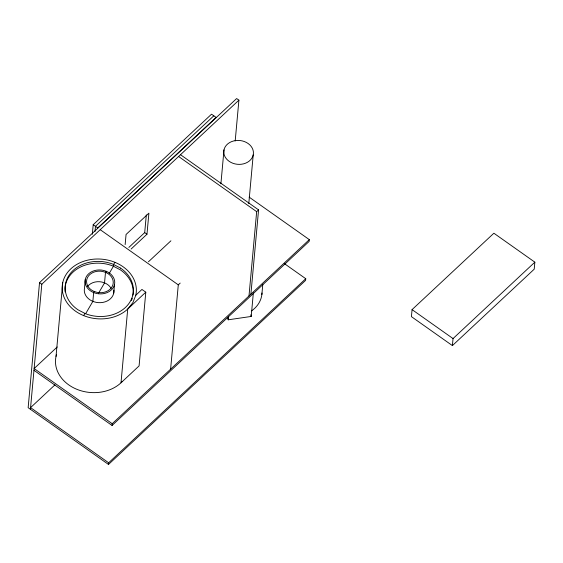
<?xml version="1.0" encoding="UTF-8"?>
<svg xmlns="http://www.w3.org/2000/svg" width="563" height="563" viewBox="0 0 563 563"><rect width="100%" height="100%" fill="white"/><g stroke="black" fill="none" stroke-linecap="round" stroke-linejoin="round"><path stroke-width="0.84" d="M235.193 141.01L238.909 100.158L236.636 98.546L39.53 282.626L28.15 407.682L108.504 464.454L305.603 280.374L305.758 278.713L284.266 263.533M30.423 409.287L41.81 284.231L238.909 100.158M56.026 356.386L62.732 282.647M85.294 279.403L84.492 288.186A14.856 11.957 5.2 0 0 98.49 302.648A14.856 11.957 5.2 0 0 113.881 290.114M92.325 234.271L93.198 224.707L211.533 114.19L216.086 117.407L97.751 227.924L93.198 224.707M94.999 231.534L95.471 226.319L213.813 115.802M113.719 293.232L114.521 284.449A14.856 11.957 5.2 0 0 94.809 270.522A14.856 11.957 5.2 0 0 90.397 290.811A14.856 11.957 5.2 0 0 114.521 284.449M125.148 244.588L126.063 234.475L148.899 213.159L146.978 234.222L131.123 249.029M108.504 464.454L108.652 462.793L305.758 278.713M33.977 370.306L112.051 425.473L112.213 423.714L309.312 239.634L249.142 197.12M128.85 247.424L144.705 232.618L146.317 214.918M122.044 381.51L121.01 382.798L127.724 309.059L132.91 302.62L135.803 295.258L141.925 289.445L145.796 292.176L139.082 365.922L121.01 382.798A37.137 29.888 5.2 0 1 75.984 388.942A37.137 29.888 5.2 0 1 56.455 354.704M170.61 369.173L178.288 284.857L180.188 283.083M220.907 183.784L223.99 149.878M253.343 292.908L251.204 316.448L228.212 319.805L228.529 316.322M248.783 203.616L253.216 154.924A14.856 11.957 5.2 0 0 233.504 140.989A14.856 11.957 5.2 0 0 229.092 161.285A14.856 11.957 5.2 0 0 253.216 154.924M248.994 295.969L256.665 211.653L258.572 209.879L180.491 154.712M250.894 294.196L258.572 209.879M261.858 294.604L262.794 284.329M309.312 239.634L309.15 241.393L112.051 425.473M412.067 309.622L411.426 316.645L452.399 345.598L534.21 269.191L534.85 262.168L493.878 233.216L412.067 309.622L453.039 338.574L452.399 345.598M94.324 291.472L93.662 292.591L92.867 301.367L85.639 313.711M106.147 271.267L105.492 272.386L104.535 282.922L98.518 293.196M83.662 315.611L84.95 313.408M114.873 262.295L113.585 264.497L113.43 266.25L109.18 273.512M57.236 346.97L34.132 368.547L112.213 423.714M148.421 261.809L170.92 240.802M145.796 292.176L127.724 309.059A37.137 29.888 5.2 0 1 67.187 302.943A37.137 29.888 5.2 0 1 92.761 259.276A37.137 29.888 5.2 0 1 135.803 295.258M54.977 384.839L30.578 407.626L108.652 462.793M453.039 338.574L534.85 262.168M178.591 156.486L256.665 211.653M144.705 232.618L146.978 234.222M100.207 229.69L178.288 284.857M39.53 282.626L41.81 284.231M250.76 314.83L251.204 316.448M227.607 317.567L228.212 319.805M132.27 298.228A34.167 27.503 5.2 0 1 131.446 300.522M65.111 291.908A34.167 27.503 5.2 0 1 112.755 265.905L120.383 269.86A34.167 27.503 5.2 0 1 132.974 295.111M87.61 286.412A13.371 10.76 5.2 0 1 101.98 282.063L105.246 283.161A13.371 10.76 5.2 0 1 111.108 288.404M261.992 292.992A32.084 25.828 5.2 0 1 251.591 310.86M106.203 272.626L102.938 271.528A13.371 10.76 5.2 0 0 87.413 277.735A13.371 10.76 5.2 0 0 93.613 291.233L96.871 292.324A13.371 10.76 5.2 0 0 112.403 286.124A13.371 10.76 5.2 0 0 106.203 272.626M120.545 268.101L112.917 264.146A34.167 27.503 5.2 0 0 70.051 273.801A34.167 27.503 5.2 0 0 77.99 309.805L85.618 313.76A34.167 27.503 5.2 0 0 128.484 304.097A34.167 27.503 5.2 0 0 120.545 268.101"/></g></svg>
